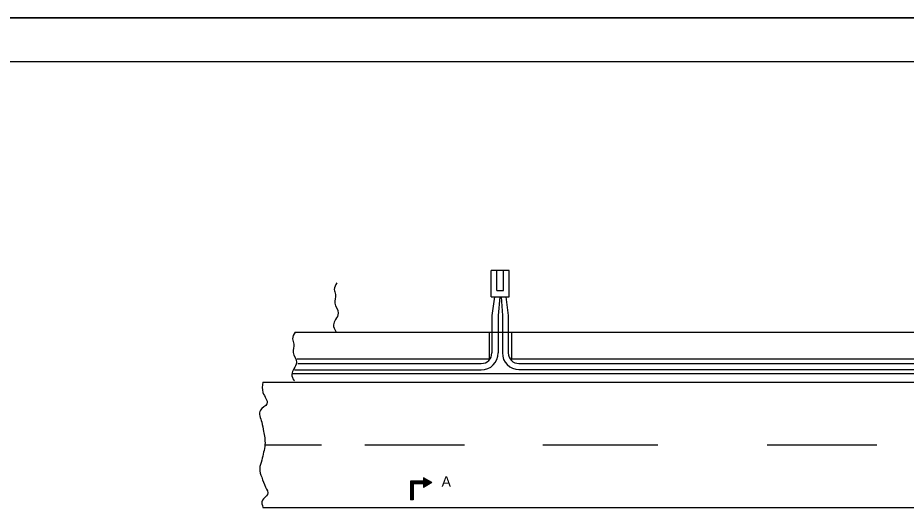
# Model space of a CAD drawing. Extents: x 600886 to 602246, y 1107 to 1547.
# Drawn here: x 601004.1 to 601206.9, y 1435 to 1547 of the extents above; entities that cross this region are included whole.
import ezdxf

# ---------------------------------------------------------------- set-up
doc = ezdxf.new("R2010")
doc.units = 0
for name, color, linetype in [('Alignment_EX_20 Centerline', 7, 'Continuous'), ('Design_EX_Roadway Dimensions', 7, 'Continuous'), ('Design_EX_Roadway Notes', 7, 'Continuous'), ('Drainage_PR_Pipe Culvert', 7, 'Continuous'), ('Level 48', 7, 'Continuous'), ('Sheets_50 Reference Boundary', 7, 'Continuous'), ('Sheets_General Details', 7, 'Continuous'), ('Sheets_Printer Plotting Border', 7, 'Continuous'), ('Topo_EOP', 7, 'Continuous'), ('Topo_Shoulder', 7, 'Continuous')]:
    doc.layers.add(name, color=color, linetype=linetype)

msp = doc.modelspace()

# ---------------------------------------------------------------- linework, layer by layer
at = {"layer": 'Alignment_EX_20 Centerline'}
for p, q in [((601060.65, 1449.46), (601073.39, 1449.46)), ((601083.28, 1449.46), (601106.05, 1449.46)), ((601123.93, 1449.46), (601150.13, 1449.46)), ((601175.14, 1449.46), (601200.15, 1449.46))]:
    msp.add_line(p, q, dxfattribs=at)
at = {"layer": 'Design_EX_Roadway Dimensions'}
for p, q in [((601098.57, 1440.84), (601096.7, 1441.92)), ((601096.7, 1441.92), (601096.7, 1439.76)), ((601093.7, 1441.14), (601093.7, 1436.94)), ((601096.7, 1441.14), (601093.7, 1441.14)), ((601096.7, 1440.99), (601093.85, 1440.99)), ((601093.85, 1440.99), (601093.85, 1436.94)), ((601096.7, 1440.84), (601094, 1440.84)), ((601094, 1440.84), (601094, 1436.94)), ((601096.7, 1440.69), (601094.15, 1440.69)), ((601094.15, 1440.69), (601094.15, 1436.94)), ((601096.7, 1440.54), (601094.3, 1440.54)), ((601094.3, 1440.54), (601094.3, 1436.94)), ((601098.57, 1440.84), (601096.7, 1439.76)), ((601098.23, 1440.84), (601096.86, 1441.63)), ((601096.86, 1441.63), (601096.86, 1440.05)), ((601098.23, 1440.84), (601096.86, 1440.05)), ((601097.9, 1440.84), (601097.03, 1441.34)), ((601097.03, 1441.34), (601097.03, 1440.35)), ((601097.9, 1440.84), (601097.03, 1440.35)), ((601097.56, 1440.84), (601097.2, 1441.05)), ((601097.2, 1441.05), (601097.2, 1440.63)), ((601097.56, 1440.84), (601097.2, 1440.63)), ((601094.3, 1436.94), (601093.7, 1436.94))]:
    msp.add_line(p, q, dxfattribs=at)
at = {"layer": 'Design_EX_Roadway Notes'}
for points in [[(601076.92, 1486.45), (601076.32, 1484.96), (601076.62, 1483.76), (601076.47, 1481.81), (601077.22, 1479.56), (601076.62, 1478.06), (601076.17, 1476.86), (601076.62, 1475.51), (601076.77, 1475.36)], [(601067.4, 1475.18), (601066.8, 1473.69), (601067.1, 1472.49), (601066.95, 1470.54), (601067.69, 1468.29), (601067.1, 1466.8), (601066.65, 1465.59), (601067.1, 1464.25), (601067.24, 1464.1)], [(601060.05, 1463.76), (601060.05, 1461.4), (601060.95, 1458.85), (601059.45, 1457.35), (601059.75, 1454.65), (601060.2, 1452.55), (601060.5, 1449.55), (601060.2, 1447.76), (601059.75, 1445.96), (601059.3, 1444.01), (601059.75, 1442.06), (601060.65, 1439.81), (601061.1, 1438.16), (601059.9, 1436.81), (601060.05, 1435.16)]]:
    msp.add_spline(points, degree=3, dxfattribs=at)
at = {"layer": 'Drainage_PR_Pipe Culvert'}
for p, q in [((601112.1, 1483.27), (601112.1, 1489.27)), ((601116.22, 1489.27), (601112.1, 1489.27)), ((601113.4, 1484.71), (601113.4, 1489.27)), ((601114.93, 1484.71), (601114.93, 1489.27)), ((601116.22, 1483.27), (601116.22, 1489.27)), ((601113.4, 1484.71), (601114.93, 1484.71)), ((601112.1, 1483.27), (601116.22, 1483.27)), ((601112.89, 1483.27), (601112.29, 1478.97)), ((601114.08, 1483.27), (601113.74, 1478.97)), ((601114.38, 1483.27), (601114.68, 1478.97)), ((601115.44, 1483.27), (601116.04, 1478.97)), ((601112.29, 1478.97), (601112.29, 1470.47)), ((601113.74, 1478.97), (601113.74, 1470.47)), ((601114.68, 1478.97), (601114.68, 1470.47)), ((601116.04, 1478.97), (601116.04, 1470.47)), ((601111.68, 1475.18), (601111.68, 1469.1)), ((601116.77, 1475.18), (601116.77, 1469.1)), ((601067.84, 1469.1), (601111.68, 1469.1)), ((601116.77, 1469.1), (601291.56, 1469.1)), ((601067.24, 1466.57), (601109.86, 1466.57)), ((601067.99, 1468.04), (601109.86, 1468.04)), ((601118.47, 1468.04), (601287.48, 1468.04)), ((601118.47, 1466.66), (601287.48, 1466.66)), ((601066.8, 1465.72), (601346.55, 1465.72))]:
    msp.add_line(p, q, dxfattribs=at)
for centre, radius, start, end in [((601109.84, 1470.47), 3.9, 270, 0), ((601109.86, 1470.47), 2.43, 270, 0), ((601118.49, 1470.47), 3.81, 180, 270), ((601118.47, 1470.47), 2.43, 180, 270)]:
    msp.add_arc(centre, radius, start, end, dxfattribs=at)
at = {"layer": 'Level 48'}
msp.add_lwpolyline([(600885.56, 1546.98), (601565.56, 1546.98), (601565.56, 1106.98), (600885.56, 1106.98)], close=True, dxfattribs=at)
at = {"layer": 'Sheets_50 Reference Boundary'}
msp.add_lwpolyline([(600925.56, 1536.97), (601555.56, 1536.97), (601555.56, 1136.98), (600925.56, 1136.98)], close=True, dxfattribs=at)
at = {"layer": 'Sheets_General Details'}
msp.add_line((601565.56, 1546.98), (600885.56, 1546.98), dxfattribs=at)
msp.add_lwpolyline([(600925.56, 1536.98), (601555.56, 1536.98), (601555.56, 1116.98), (600925.56, 1116.98)], close=True, dxfattribs=at)
at = {"layer": 'Sheets_Printer Plotting Border'}
msp.add_lwpolyline([(600885.56, 1106.98), (601565.56, 1106.98), (601565.56, 1546.98), (600885.56, 1546.98)], close=True, dxfattribs=at)
at = {"layer": 'Topo_EOP'}
for p, q in [((601060.05, 1463.76), (601359.58, 1463.76)), ((601060.05, 1435.16), (601359.58, 1435.16))]:
    msp.add_line(p, q, dxfattribs=at)
at = {"layer": 'Topo_Shoulder'}
msp.add_line((601067.4, 1475.18), (601347.25, 1475.18), dxfattribs=at)

# ---------------------------------------------------------------- texts
at = {"layer": 'Design_EX_Roadway Dimensions'}
msp.add_text('A', height=2.4, dxfattribs=at).set_placement((601100.81, 1439.91))

doc.saveas('drawing.dxf')
